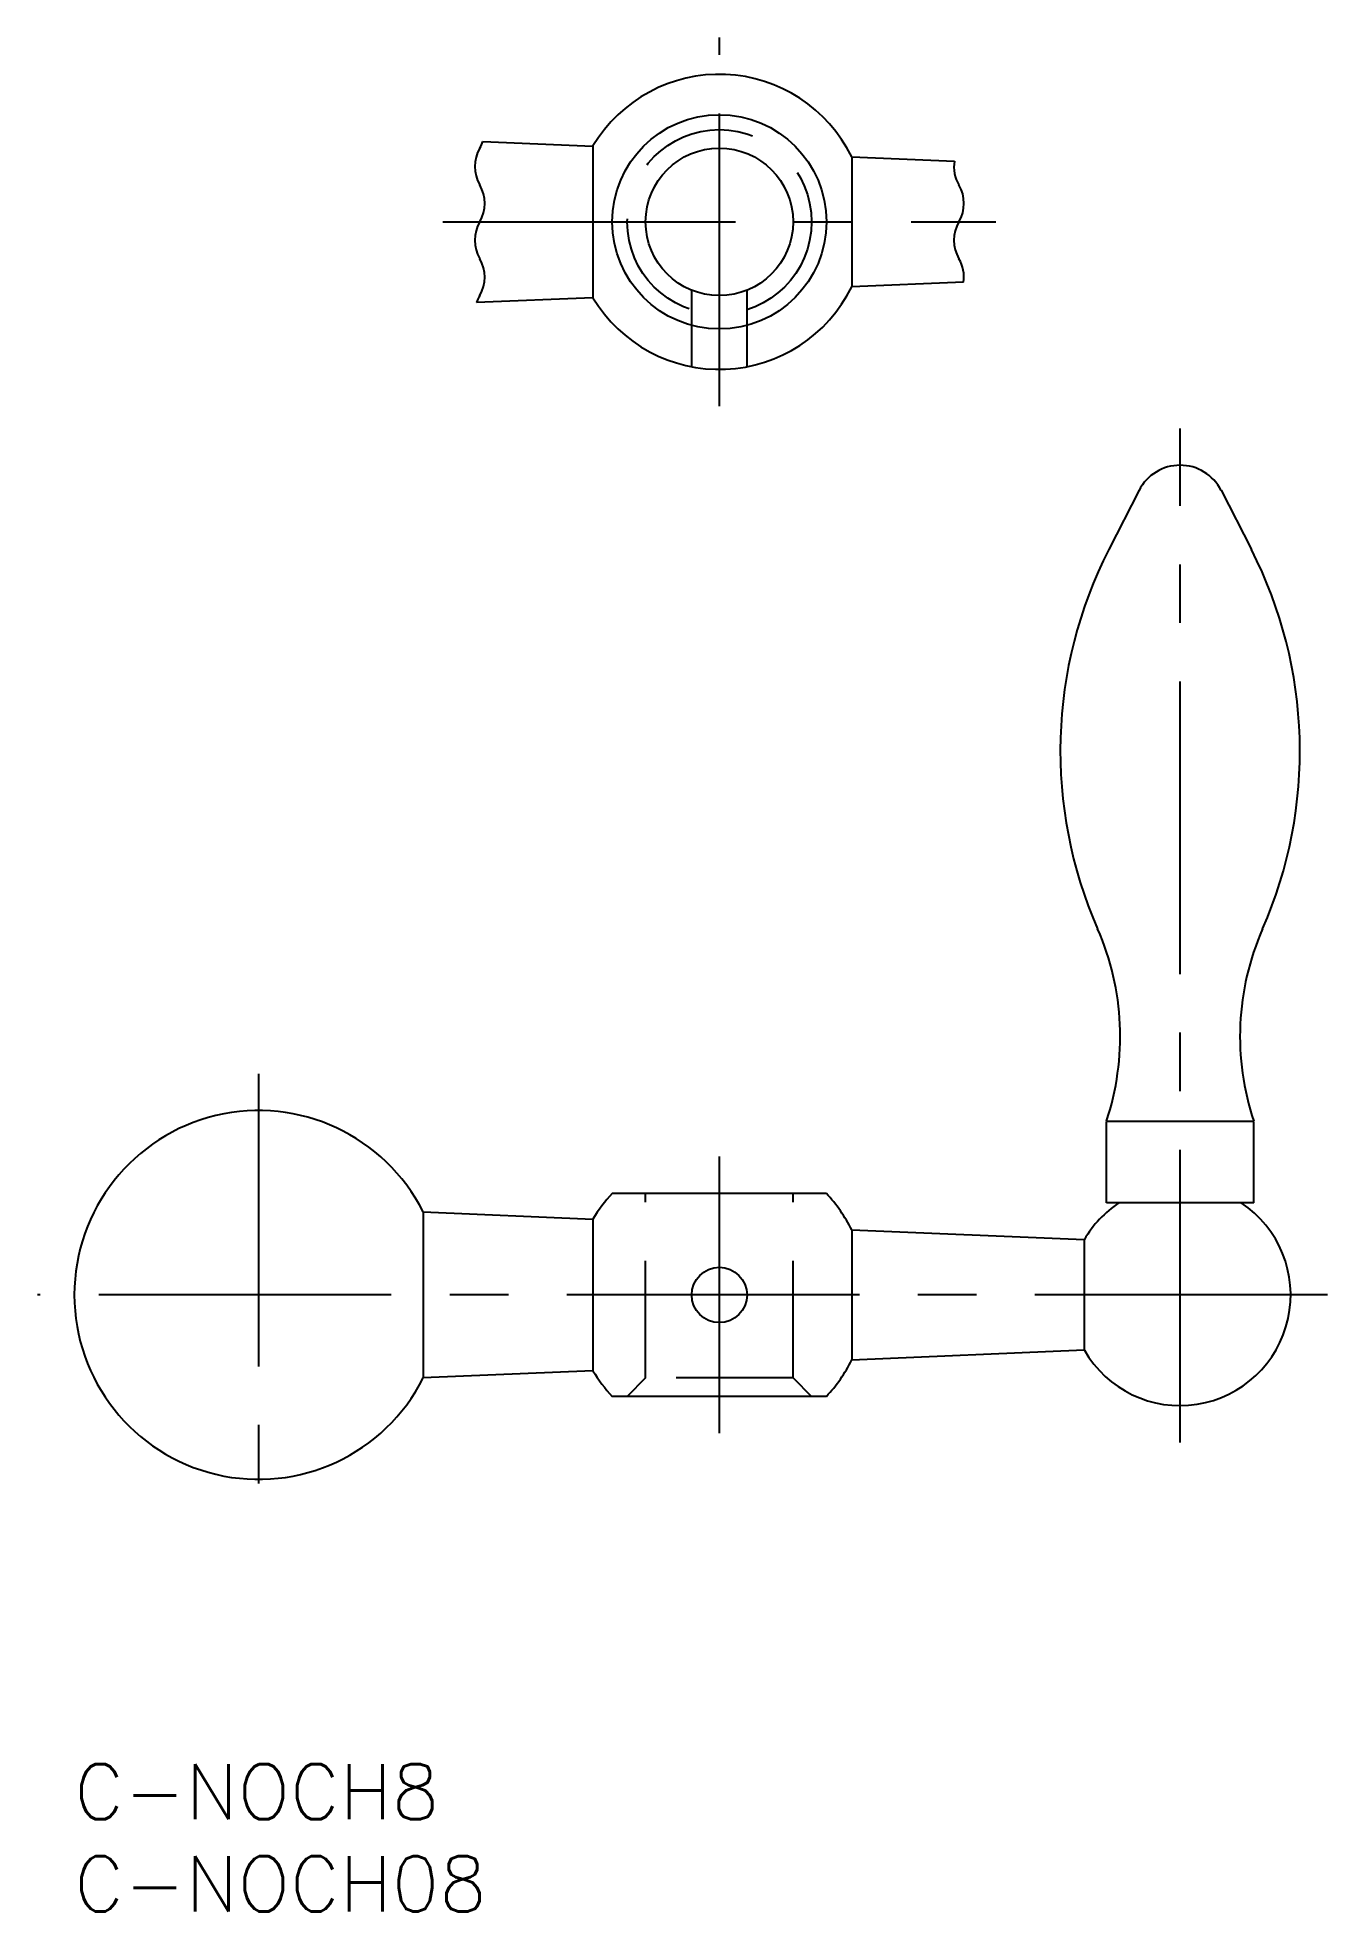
# Model space of a CAD drawing. Extents: x -2 to 68, y -8 to 94.
import ezdxf

# ---------------------------------------------------------------- set-up
doc = ezdxf.new("R2010")
doc.units = 0
doc.header["$LTSCALE"] = 0.5
doc.linetypes.add('CENTER', pattern=[50.8, 31.75, -6.35, 6.35, -6.35])
doc.linetypes.add('DASHED', pattern=[19.05, 12.7, -6.35])
doc.layers.get('0').update_dxf_attribs({"linetype": 'CONTINUOUS'})
doc.layers.add('CENTER', color=1, linetype='CENTER')
doc.styles.get("Standard").update_dxf_attribs({"font": 'txt.shx', "height": 3, "bigfont": 'bigfont.shx'})

# ---------------------------------------------------------------- blocks, each defined once
blk = doc.blocks.new('*U12')
at = {"color": 7, "linetype": 'CONTINUOUS'}
blk.add_text('C-NOCH8', height=3, dxfattribs=at).set_placement((0, -3))
blk = doc.blocks.new('*U13')
at = {"color": 7, "linetype": 'CONTINUOUS'}
blk.add_text('C-NOCH08', height=3, dxfattribs=at).set_placement((0, -8))

msp = doc.modelspace()

# ---------------------------------------------------------------- linework, layer by layer
at = {"color": 7, "linetype": 'CONTINUOUS'}
for p, q in [((22.16, 88), (28.14, 87.75)), ((28.14, 87.75), (28.14, 79.52)), ((42.18, 87.17), (42.18, 80.11)), ((42.18, 87.17), (47.75, 86.93)), ((48.25, 80.37), (42.18, 80.11)), ((28.14, 79.52), (21.83, 79.26)), ((57.77, 69.08), (56.13, 65.87)), ((62.23, 69.08), (63.87, 65.87)), ((56, 30.44), (56, 34.85)), ((64, 34.85), (56, 34.85)), ((64, 30.44), (64, 34.85)), ((40.81, 30.94), (29.19, 30.94)), ((18.93, 29.94), (18.93, 20.94)), ((18.93, 29.94), (28.14, 29.55)), ((28.14, 29.55), (28.14, 21.32)), ((64, 30.44), (56, 30.44)), ((42.18, 28.97), (42.18, 21.91)), ((42.18, 28.97), (54.8, 28.44)), ((54.8, 28.44), (54.8, 22.44)), ((54.8, 22.44), (42.18, 21.91)), ((28.14, 21.32), (18.93, 20.94)), ((40.81, 19.94), (29.19, 19.94))]:
    msp.add_line(p, q, dxfattribs=at)
at = {"color": 3, "linetype": 'DASHED'}
for p, q in [((33.5, 75.78), (33.5, 79.93)), ((36.5, 75.78), (36.5, 79.93)), ((31, 20.94), (31, 30.94)), ((39, 20.94), (39, 30.94)), ((31, 20.94), (30, 19.94)), ((39, 20.94), (31, 20.94)), ((39, 20.94), (40, 19.94))]:
    msp.add_line(p, q, dxfattribs=at)
at = {"color": 7, "linetype": 'CONTINUOUS'}
for centre, radius in [((35, 83.64), 5.81), ((35, 83.64), 4), ((35, 25.44), 1.5)]:
    msp.add_circle(centre, radius, dxfattribs=at)
at = {"color": 3, "linetype": 'DASHED'}
msp.add_circle((35, 83.64), 5, dxfattribs=at)
at = {"color": 7, "linetype": 'CONTINUOUS'}
for centre, radius, start, end in [((35, 83.64), 8, 26.1664, 149.0449), ((35, 83.64), 8, 210.9551, 333.8336), ((60, 67.94), 2.5, 27.0872, 152.9128), ((77.5, 54.94), 24, 152.9128, 203.7111), ((42.5, 54.94), 24, 336.2889, 27.0872), ((42.25, 39.46), 14.5, 341.4914, 23.7111), ((77.75, 39.46), 14.5, 156.2889, 198.5086), ((10, 25.44), 10, 26.7437, 333.2563), ((35, 25.44), 8, 136.5675, 149.0449), ((35, 25.44), 8, 26.1664, 43.4325), ((60, 25.44), 6, 210, 56.4428), ((60, 25.44), 6, 123.5572, 150), ((35, 25.44), 8, 316.5675, 333.8336), ((35, 25.44), 8, 210.9551, 223.4325)]:
    msp.add_arc(centre, radius, start, end, dxfattribs=at)
at = {"color": 3, "linetype": 'CONTINUOUS'}
for centre, start, end in [((23.73, 86.64), 150, 210), ((20.27, 88.64), 330, 341.4813), ((49.73, 86.64), 171.5242, 210), ((20.27, 84.64), 330, 30), ((46.27, 84.64), 330, 30), ((23.73, 82.64), 150, 210), ((49.73, 82.64), 150, 210), ((20.27, 80.64), 330, 30), ((46.27, 80.64), 352.1235, 30), ((23.73, 78.64), 150, 161.9019)]:
    msp.add_arc(centre, 2, start, end, dxfattribs=at)
at = {"layer": 'CENTER', "color": 1, "linetype": 'CENTER'}
for p, q in [((35, 73.64), (35, 93.64)), ((20, 83.64), (50, 83.64)), ((60, 17.44), (60, 72.44)), ((10, 37.44), (10, 13.44)), ((35, 17.94), (35, 32.94)), ((68, 25.44), (-2, 25.44))]:
    msp.add_line(p, q, dxfattribs=at)

# ---------------------------------------------------------------- block references
at = {"color": 7, "linetype": 'CONTINUOUS'}
for name in ['*U12', '*U13']:
    msp.add_blockref(name, (0, 0), dxfattribs=at)

doc.saveas('drawing.dxf')
